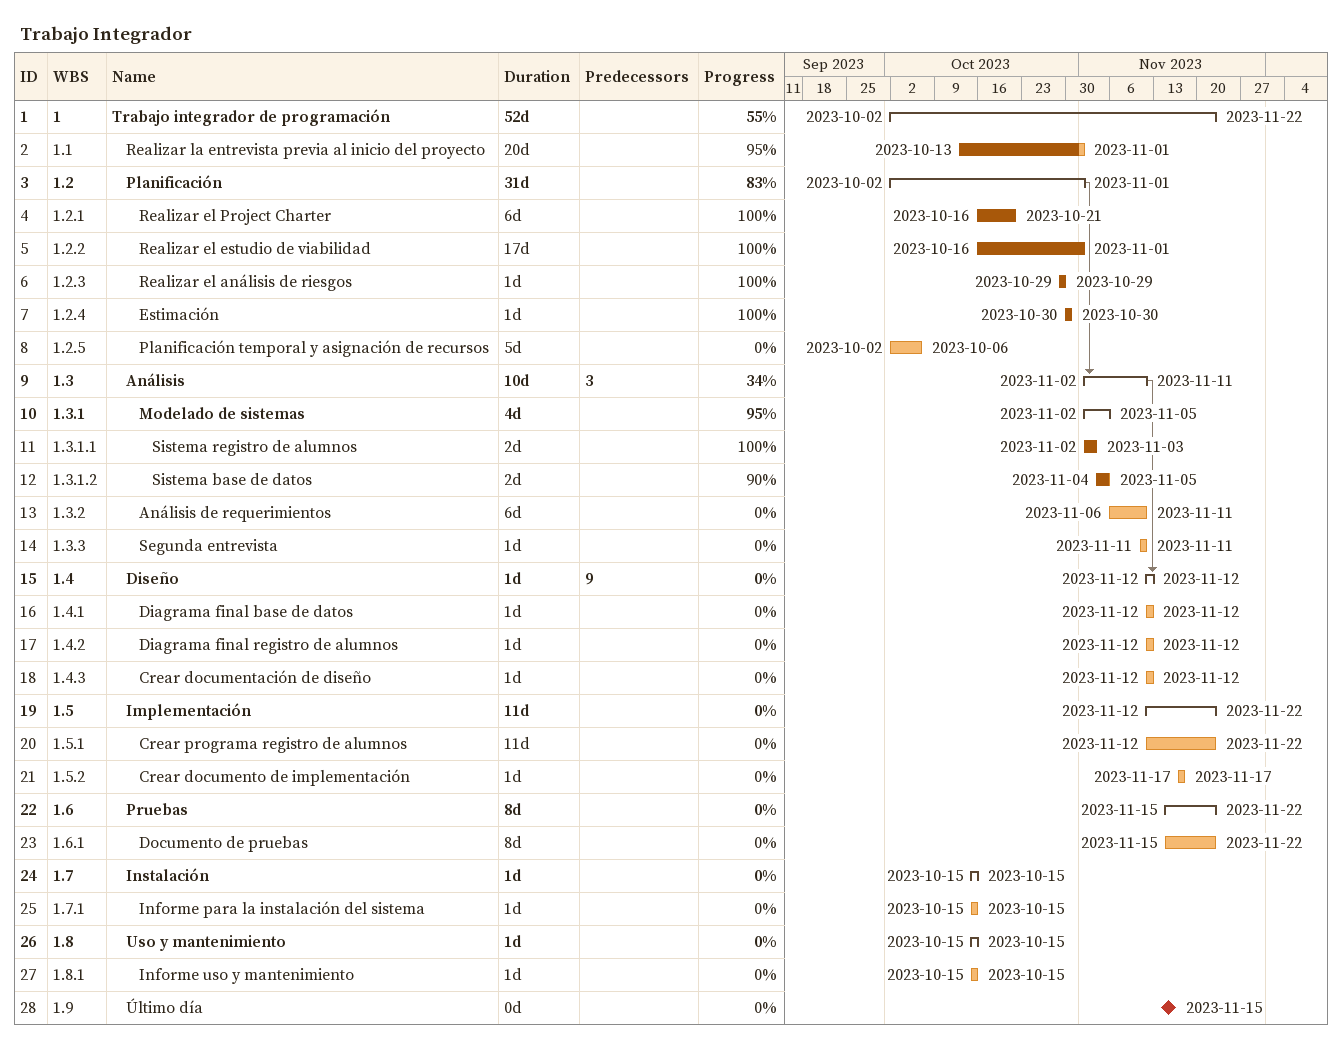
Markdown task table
Trabajo Integrador

| ID | WBS | Task | Duration | Start | Finish | Predecessors | % complete |
|---|---|---|---|---|---|---|---|
| 1 | 1 | **Trabajo integrador de programación** | 52d | 2023-10-02 | 2023-11-22 |  | 55 |
| 2 | 1.1 | Realizar la entrevista previa al inicio del proyecto | 20d | 2023-10-13 | 2023-11-01 |  | 95 |
| 3 | 1.2 | **Planificación** | 31d | 2023-10-02 | 2023-11-01 |  | 83 |
| 4 | 1.2.1 | Realizar el Project Charter | 6d | 2023-10-16 | 2023-10-21 |  | 100 |
| 5 | 1.2.2 | Realizar el estudio de viabilidad | 17d | 2023-10-16 | 2023-11-01 |  | 100 |
| 6 | 1.2.3 | Realizar el análisis de riesgos | 1d | 2023-10-29 | 2023-10-29 |  | 100 |
| 7 | 1.2.4 | Estimación | 1d | 2023-10-30 | 2023-10-30 |  | 100 |
| 8 | 1.2.5 | Planificación temporal y asignación de recursos | 5d | 2023-10-02 | 2023-10-06 |  | 0 |
| 9 | 1.3 | **Análisis** | 10d | 2023-11-02 | 2023-11-11 | 3 | 34 |
| 10 | 1.3.1 | **Modelado de sistemas** | 4d | 2023-11-02 | 2023-11-05 |  | 95 |
| 11 | 1.3.1.1 | Sistema registro de alumnos | 2d | 2023-11-02 | 2023-11-03 |  | 100 |
| 12 | 1.3.1.2 | Sistema base de datos | 2d | 2023-11-04 | 2023-11-05 |  | 90 |
| 13 | 1.3.2 | Análisis de requerimientos | 6d | 2023-11-06 | 2023-11-11 |  | 0 |
| 14 | 1.3.3 | Segunda entrevista | 1d | 2023-11-11 | 2023-11-11 |  | 0 |
| 15 | 1.4 | **Diseño** | 1d | 2023-11-12 | 2023-11-12 | 9 | 0 |
| 16 | 1.4.1 | Diagrama final base de datos | 1d | 2023-11-12 | 2023-11-12 |  | 0 |
| 17 | 1.4.2 | Diagrama final registro de alumnos | 1d | 2023-11-12 | 2023-11-12 |  | 0 |
| 18 | 1.4.3 | Crear documentación de diseño | 1d | 2023-11-12 | 2023-11-12 |  | 0 |
| 19 | 1.5 | **Implementación** | 11d | 2023-11-12 | 2023-11-22 |  | 0 |
| 20 | 1.5.1 | Crear programa registro de alumnos | 11d | 2023-11-12 | 2023-11-22 |  | 0 |
| 21 | 1.5.2 | Crear documento de implementación | 1d | 2023-11-17 | 2023-11-17 |  | 0 |
| 22 | 1.6 | **Pruebas** | 8d | 2023-11-15 | 2023-11-22 |  | 0 |
| 23 | 1.6.1 | Documento de pruebas | 8d | 2023-11-15 | 2023-11-22 |  | 0 |
| 24 | 1.7 | **Instalación** | 1d | 2023-10-15 | 2023-10-15 |  | 0 |
| 25 | 1.7.1 | Informe para la instalación del sistema | 1d | 2023-10-15 | 2023-10-15 |  | 0 |
| 26 | 1.8 | **Uso y mantenimiento** | 1d | 2023-10-15 | 2023-10-15 |  | 0 |
| 27 | 1.8.1 | Informe uso y mantenimiento | 1d | 2023-10-15 | 2023-10-15 |  | 0 |
| 28 | 1.9 | Último día | 0d | 2023-11-15 | 2023-11-15 |  | 0 |
